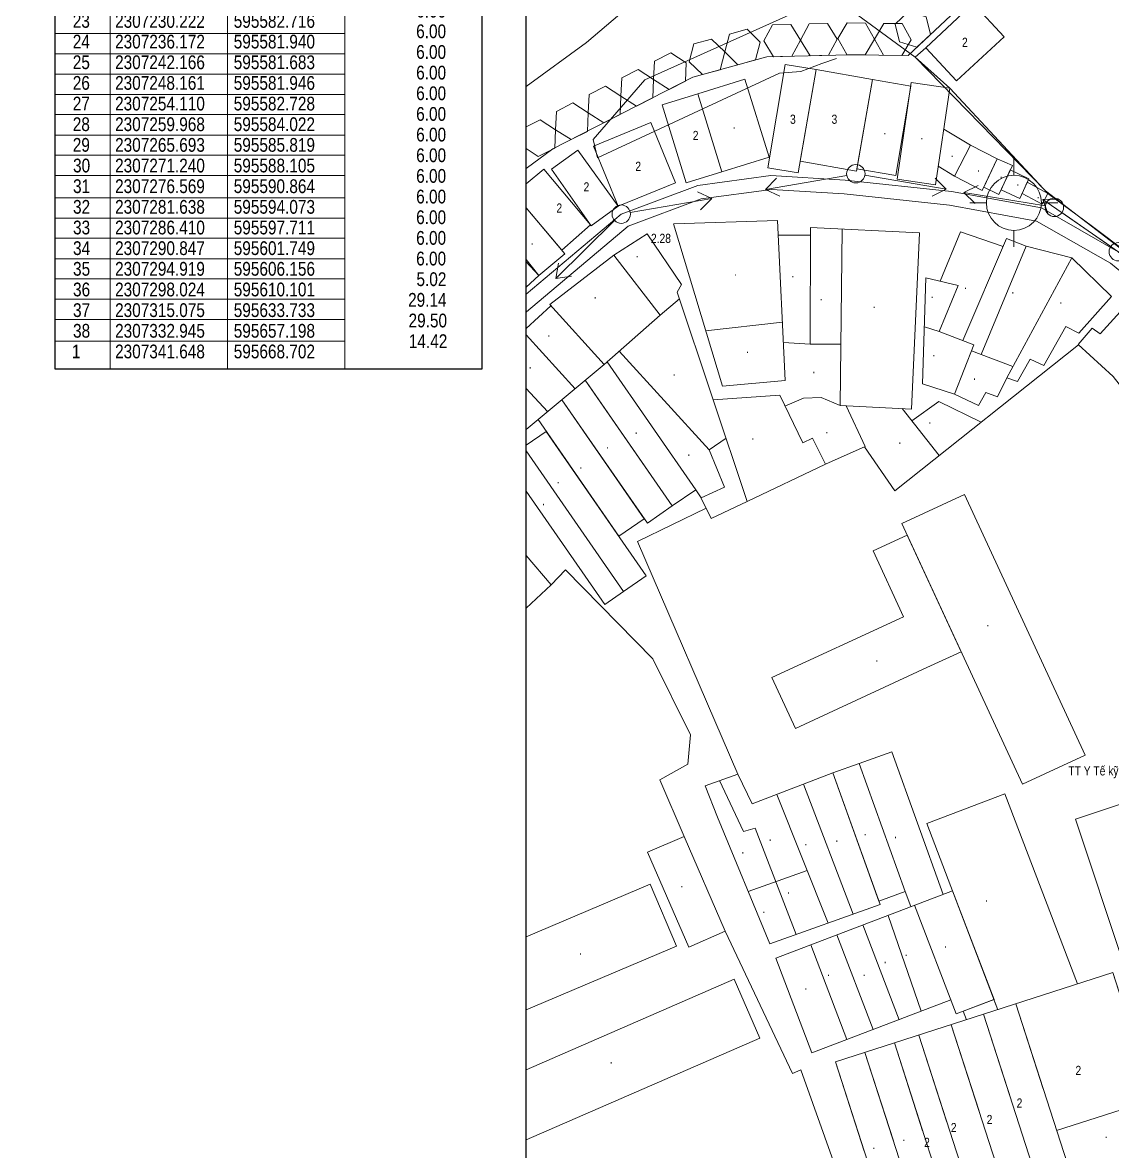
# Model space of a CAD drawing. Header units: millimetres. Extents: x 583747 to 595948, y 2304962 to 2309584.
# Drawn here: x 595391.1 to 595509.8, y 2307050.1 to 2307173.1 of the extents above; entities that cross this region are included whole.
import ezdxf
from ezdxf.enums import TextEntityAlignment as Align
from ezdxf.xclip import XClip

# ---------------------------------------------------------------- set-up
doc = ezdxf.new("R2010")
doc.units = ezdxf.units.MM
doc.set_wipeout_variables(frame=1)
for name, color, linetype, lineweight in [('00_nen', 8, 'Continuous', 5), ('Level 2', 7, 'Continuous', 0), ('Level 26', 7, 'Continuous', 0), ('Nen dc cb Hong bang', 253, 'Continuous', 60)]:
    doc.layers.add(name, color=color, linetype=linetype, lineweight=lineweight)
doc.layers.add('KT-Kich thuoc', color=159, linetype='Continuous')
doc.styles.add('ghicu', font='Vnarial.ttf', dxfattribs={"width": 0.8, "height": 1})
doc.styles.add('Style-.VnArialH', font='Vharial.ttf')

# ---------------------------------------------------------------- blocks, each defined once
blk = doc.blocks.new('nen dc cb Hong bang')
at = {"layer": '00_nen', "color": 0, "linetype": 'ByBlock', "lineweight": -2}
for p, q in [((-202.54, -80.78, -62.12), (-203.15, -79.09, -62.12)), ((-198.69, -82.58, -62.12), (-197, -81.96, -62.12)), ((-189.96, -84.46, -62.12), (-198.67, -82.16, -62.12)), ((-198.18, -82.74, -62.12), (-207.02, -84.41, -62.12)), ((-196.23, -82.81, -62.12), (-187.53, -85.1, -62.12)), ((-217.79, -86.35, -62.12), (-208.94, -84.74, -62.12)), ((-206.02, -85.24, -62.12), (-204.33, -84.63, -62.12)), ((-219.64, -87.03, -62.12), (-227.45, -91.5, -62.12)), ((-199.87, -88.11, -62.12), (-200.48, -86.42, -62.12)), ((-240.42, -98.93, -62.12), (-232.61, -94.46, -62.12)), ((-241.72, -100.34, -62.12), (-245.57, -108.47, -62.12))]:
    blk.add_line(p, q, dxfattribs=at)
at = {"layer": '00_nen', "color": 0, "linetype": 'ByBlock', "lineweight": -2, "flags": 128}
for points, elevation in [([(-266.02, -79.92), (-272.46, -89.48), (-276.53, -103.39), (-280.08, -113.86), (-284.83, -123.23), (-293.83, -137.06), (-295.66, -140.34)], -65.12), ([(-178.3, 99.25), (-185.98, 85.94), (-188.16, 69.92), (-194.49, 44.4), (-197.37, 28.81), (-192.99, 11.13), (-197.01, -2.09), (-200.52, -10.27), (-207.7, -24.3), (-215.51, -37.07), (-215.65, -38.79), (-228, -54.68), (-238.22, -64.86), (-244.19, -70.68), (-251.26, -83.18), (-266.52, -105.83), (-267.86, -110.41), (-269.02, -113.85), (-279.5, -134.52), (-282.42, -139.01), (-290.67, -153.81)], -63.12), ([(-258.64, -81.55), (-269.49, -97.66), (-272.19, -106.9), (-274.55, -113.85), (-282.16, -128.88), (-288.12, -138.03), (-293.16, -147.08)], -64.12), ([(-303.56, -119), (-291.68, -100.59), (-271.86, -56.45), (-217.07, -72.37), (-198.74, -81.18), (-153.34, -95.47), (-153.8, -98.11), (-123.78, -115.59), (67.9, -11), (285.69, 123.97), (298.27, 131.73), (412.37, 202.69), (600.48, 318.14), (602.65, 319.44), (616.22, 297.59), (632.72, 304.81), (632.72, 304.81), (683.84, 336.31)], -62.12), ([(-305.29, -114.32), (-302.57, -106.78), (-298.32, -98.85), (-293.98, -87.7)], -66.12), ([(-275.43, -81.3), (-280.86, -99.88), (-285.6, -113.86), (-287.49, -117.59), (-298.07, -133.83)], -66.12), ([(-180.75, 9.28), (-182.76, 8.19), (-178.8, -5.45), (-183.53, -7.5), (-189.29, -19.09), (-196.34, -28.2), (-214.62, -66.09), (-217.85, -72.48), (-223.87, -74.58), (-232.26, -77.89), (-239.07, -82.75), (-250.71, -95.3), (-257.04, -104.85), (-272.07, -134.53), (-287.41, -162.6)], -62.12), ([(-207.55, -45.45), (-208.98, -46.42), (-209.85, -48.22), (-210.72, -50.02), (-230.42, -71.71), (-243.88, -84.81), (-246.94, -92.85), (-245.83, -94.55), (-230.33, -79.1), (-228.22, -78.12), (-226.37, -76.52), (-225.07, -75.45)], -62.12), ([(-198.38, -81.36), (-212.37, -74.27), (-217.07, -72.37), (-216.33, -71.03)], -62.12), ([(-208.11, -79.31), (-211.45, -78.69)], -62.12), ([(-198.38, -81.36), (-192.59, -83.07), (-169.08, -90.22)], -62.12), ([(-133.6, -107.8), (-156.27, -98.08), (-174.48, -89.84), (-189, -84.71), (-198.51, -83.09), (-208.34, -84.76), (-219.63, -87.58), (-227.4, -89.88), (-234.52, -93.63), (-241.29, -99.43), (-248.63, -112.22), (-252.36, -118.86), (-260.61, -134.05), (-267.95, -146.29), (-272.83, -153.3), (-280.09, -166.8), (-283.46, -173.26)], -62.12), ([(-208.58, -83.1), (-210.62, -82.68)], -62.12), ([(-131.4, -111.74), (-156.88, -99.45), (-175.04, -91.23), (-189.38, -86.17), (-198.51, -84.61), (-208.03, -86.23), (-219.24, -89.03), (-226.83, -91.28), (-233.67, -94.88), (-240.12, -100.4), (-247.33, -112.96), (-251.05, -119.58), (-259.3, -134.8), (-266.69, -147.11), (-271.55, -154.09), (-278.77, -167.51), (-282.76, -175.16)], -62.12), ([(-199.2, -100.33), (-198.65, -87.58), (-193.55, -87.06)], -62.12), ([(-199.2, -100.33), (-198.65, -87.58), (-193.55, -87.06)], -62.12), ([(-193.55, -87.06), (-188.02, -89.53), (-190, -94.5), (-191.6, -94.31), (-192.38, -99.11), (-194, -98.98), (-194.48, -101.75), (-195.7, -101.78), (-193.55, -87.06)], -62.12), ([(-193.55, -87.06), (-188.02, -89.53), (-190, -94.5), (-191.6, -94.31), (-192.38, -99.11), (-194, -98.98), (-194.48, -101.75), (-195.7, -101.78), (-193.55, -87.06)], -62.12), ([(-206.14, -94.38), (-205.88, -88.56), (-200.99, -88.48)], -62.12), ([(-206.14, -94.38), (-205.88, -88.56), (-200.99, -88.48)], -62.12), ([(-198.65, -87.58), (-200.93, -87.53), (-201.61, -99.61)], -62.12), ([(-198.65, -87.58), (-200.93, -87.53), (-201.61, -99.61)], -62.12), ([(-221.43, -93.73), (-210.06, -90.21), (-204.29, -108.52), (-211.73, -110.81), (-218.1, -92.7)], -62.12), ([(-221.43, -93.73), (-210.06, -90.21), (-204.29, -108.52), (-211.73, -110.81), (-218.1, -92.7)], -62.12), ([(-161.61, -107.6), (-168.55, -104.35), (-177.84, -101.43), (-180.85, -100.15), (-184.85, -97.66), (-189.64, -95.69), (-188.82, -93.48), (-187.78, -93.77), (-186.58, -90.78), (-178.55, -94.21), (-178.06, -92.81), (-166.4, -97.15), (-168.55, -104.35)], -62.12), ([(-161.61, -107.6), (-168.55, -104.35), (-177.84, -101.43), (-180.85, -100.15), (-184.85, -97.66), (-189.64, -95.69), (-188.82, -93.48), (-187.78, -93.77), (-186.58, -90.78), (-178.55, -94.21), (-178.06, -92.81), (-166.4, -97.15), (-168.55, -104.35)], -62.12), ([(-235.58, -98.48), (-224.51, -113.26), (-218.3, -110.31), (-225.05, -94.22), (-235.55, -98.46)], -62.12), ([(-235.58, -98.48), (-224.51, -113.26), (-218.3, -110.31), (-225.05, -94.22), (-235.55, -98.46)], -62.12), ([(-224.42, -95.71), (-221.14, -94.52)], -62.12), ([(-224.42, -95.71), (-221.14, -94.52)], -62.12), ([(-213.94, -104.54), (-217.08, -105.68), (-221.43, -93.73)], -62.12), ([(-213.94, -104.54), (-217.08, -105.68), (-221.43, -93.73)], -62.12), ([(-195.7, -101.78), (-195.95, -104.05), (-197.29, -104.05), (-197.59, -105.65), (-200.44, -105.38), (-204.1, -105.53), (-207.72, -94.55), (-204.11, -94.15), (-204.36, -99.57), (-206.04, -99.64)], -62.12), ([(-195.7, -101.78), (-195.95, -104.05), (-197.29, -104.05), (-197.59, -105.65), (-200.44, -105.38), (-204.1, -105.53), (-207.72, -94.55), (-204.11, -94.15), (-204.36, -99.57), (-206.04, -99.64)], -62.12), ([(-207.7, -114.13), (-202.95, -117.52), (-189.61, -95.71)], -62.12), ([(-207.7, -114.13), (-202.95, -117.52), (-189.61, -95.71)], -62.12), ([(-204.36, -99.57), (-200.32, -99.63), (-200.44, -105.38)], -62.12), ([(-204.36, -99.57), (-200.32, -99.63), (-200.44, -105.38)], -62.12), ([(-211.05, -117.38), (-217.68, -124.12), (-232.64, -105.31), (-232.5, -104.36), (-237.9, -100.49), (-240.51, -103.91), (-233.54, -108.32), (-232.16, -105.92)], -62.12), ([(-211.05, -117.38), (-217.68, -124.12), (-232.64, -105.31), (-232.5, -104.36), (-237.9, -100.49), (-240.51, -103.91), (-233.54, -108.32), (-232.16, -105.92)], -62.12), ([(-200.33, -100.32), (-195.5, -100.39)], -62.12), ([(-200.33, -100.32), (-195.5, -100.39)], -62.12), ([(-240.51, -103.91), (-245.22, -111.35), (-237.41, -115.43), (-233.54, -108.32)], -62.12), ([(-240.51, -103.91), (-245.22, -111.35), (-237.41, -115.43), (-233.54, -108.32)], -62.12), ([(-220.75, -104.47), (-228.29, -108.22)], -62.12), ([(-220.75, -104.47), (-228.29, -108.22)], -62.12), ([(-219.9, -106.49), (-217.08, -105.68)], -62.12), ([(-219.9, -106.49), (-217.08, -105.68)], -62.12), ([(-203.84, -109.71), (-201.79, -106.72), (-196.68, -107.26)], -62.12), ([(-203.84, -109.71), (-201.79, -106.72), (-196.68, -107.26)], -62.12), ([(-199.73, -112.26), (-205.27, -108.82)], -62.12), ([(-199.73, -112.26), (-205.27, -108.82)], -62.12), ([(-224.95, -114.98), (-218.29, -112.04), (-214.15, -116.03), (-213.36, -115.19), (-211.05, -117.38), (-207.64, -114.08), (-211.1, -110.62)], -62.12), ([(-224.95, -114.98), (-218.29, -112.04), (-214.15, -116.03), (-213.36, -115.19), (-211.05, -117.38), (-207.64, -114.08), (-211.1, -110.62)], -62.12), ([(-257.27, -135), (-251.19, -122.8), (-251.57, -122.59), (-249.5, -118.44), (-248.83, -118.64), (-245.06, -111.43)], -62.12), ([(-257.27, -135), (-251.19, -122.8), (-251.57, -122.59), (-249.5, -118.44), (-248.83, -118.64), (-245.06, -111.43)], -62.12), ([(-217.36, -112.94), (-215.75, -111.46), (-213.96, -110.73), (-211.73, -110.81)], -62.12), ([(-217.36, -112.94), (-215.75, -111.46), (-213.96, -110.73), (-211.73, -110.81)], -62.12), ([(-236.38, -113.54), (-223.48, -120.25), (-222.19, -118.45)], -62.12), ([(-236.38, -113.54), (-223.48, -120.25), (-222.19, -118.45)], -62.12), ([(-246.97, -115.09), (-239.49, -119.01)], -62.12), ([(-246.97, -115.09), (-239.49, -119.01)], -62.12), ([(-237.41, -115.43), (-243.85, -126.51), (-246.63, -133.17)], -62.12), ([(-237.41, -115.43), (-243.85, -126.51), (-246.63, -133.17)], -62.12), ([(-237.21, -115.06), (-223.37, -124.85), (-225.16, -127.38), (-238.77, -117.76)], -62.12), ([(-237.21, -115.06), (-223.37, -124.85), (-225.16, -127.38), (-238.77, -117.76)], -62.12), ([(-240.44, -120.63), (-227.07, -130.08), (-225.16, -127.38), (-238.53, -117.93)], -62.12), ([(-240.44, -120.63), (-227.07, -130.08), (-225.16, -127.38), (-238.53, -117.93)], -62.12), ([(-248.83, -118.64), (-241.45, -122.37)], -62.12), ([(-248.83, -118.64), (-241.45, -122.37)], -62.12), ([(-223.48, -120.25), (-220.52, -123.51), (-222.52, -125.46), (-223.37, -124.85)], -62.12), ([(-223.48, -120.25), (-220.52, -123.51), (-222.52, -125.46), (-223.37, -124.85)], -62.12), ([(-240.44, -120.63), (-227.56, -129.74), (-229.5, -132.48), (-242.13, -123.55)], -62.12), ([(-240.44, -120.63), (-227.56, -129.74), (-229.5, -132.48), (-242.13, -123.55)], -62.12), ([(-193.07, -134.4), (-190.16, -131.5), (-200.02, -121.59), (-202.93, -124.48), (-197.37, -130.08)], -62.12), ([(-193.07, -134.4), (-190.16, -131.5), (-200.02, -121.59), (-202.93, -124.48), (-197.37, -130.08)], -62.12), ([(-222.49, -125.48), (-220.72, -127.21), (-217.68, -124.12)], -62.12), ([(-222.49, -125.48), (-220.72, -127.21), (-217.68, -124.12)], -62.12), ([(-208.46, -152.36), (-227.41, -132.3), (-221.6, -126.35)], -62.12), ([(-208.46, -152.36), (-227.41, -132.3), (-221.6, -126.35)], -62.12), ([(-197.37, -130.08), (-208.55, -141.21), (-204.25, -145.53), (-193.07, -134.4)], -62.12), ([(-197.37, -130.08), (-208.55, -141.21), (-204.25, -145.53), (-193.07, -134.4)], -62.12), ([(-246.63, -133.17), (-246.63, -133.17), (-234.6, -139.98), (-248.96, -167.69), (-235.16, -175.92), (-233.66, -174.28), (-220.25, -187.89), (-230.93, -198.81), (-230.93, -198.81)], -62.12), ([(-246.63, -133.17), (-246.63, -133.17), (-234.6, -139.98), (-248.96, -167.69), (-235.16, -175.92), (-233.66, -174.28), (-220.25, -187.89), (-230.93, -198.81), (-230.93, -198.81)], -62.12), ([(-211.62, -160.74), (-216.23, -155.87), (-213.92, -153.23), (-214.76, -150.11), (-221.44, -143.73), (-233.72, -137.91), (-234.6, -139.98)], -62.12), ([(-182.94, -157), (-193.5, -144.32), (-196.41, -146.74)], -62.12), ([(-182.94, -157), (-193.5, -144.32), (-196.41, -146.74)], -62.12), ([(-173.02, -166.75), (-187.26, -150.37), (-180.38, -144.4), (-165.83, -161.14)], -62.12), ([(-173.02, -166.75), (-187.26, -150.37), (-180.38, -144.4), (-165.83, -161.14)], -62.12), ([(-208.91, -157.52), (-198.81, -168.54), (-189.02, -160.38), (-198.75, -148.69), (-205.85, -154.86)], -62.12), ([(-208.91, -157.52), (-198.81, -168.54), (-189.02, -160.38), (-198.75, -148.69), (-205.85, -154.86)], -62.12), ([(-191.41, -162.37), (-201.34, -150.94)], -62.12), ([(-191.41, -162.37), (-201.34, -150.94)], -62.12), ([(-208.91, -157.52), (-211.36, -154.78), (-208.46, -152.36), (-205.85, -154.86)], -62.12), ([(-208.91, -157.52), (-211.36, -154.78), (-208.46, -152.36), (-205.85, -154.86)], -62.12), ([(-203.69, -152.98), (-193.64, -164.23)], -62.12), ([(-203.69, -152.98), (-193.64, -164.23)], -62.12), ([(-210.07, -153.7), (-205.72, -158.01), (-204.64, -157.24), (-196.48, -166.6)], -62.12), ([(-210.07, -153.7), (-205.72, -158.01), (-204.64, -157.24), (-196.48, -166.6)], -62.12), ([(-190.45, -178.13), (-197.68, -169.79), (-182.12, -156.28), (-173.8, -165.85), (-177.15, -168.75)], -62.12), ([(-190.45, -178.13), (-197.68, -169.79), (-182.12, -156.28), (-173.8, -165.85), (-177.15, -168.75)], -62.12), ([(-186.92, -158.14), (-185.78, -159.46)], -62.12), ([(-186.92, -158.14), (-185.78, -159.46)], -62.12), ([(-202.98, -164), (-197.74, -159.64)], -62.12), ([(-202.98, -164), (-197.74, -159.64)], -62.12), ([(-185.46, -159.18), (-177.15, -168.75)], -62.12), ([(-185.46, -159.18), (-177.15, -168.75)], -62.12), ([(-176.21, -181.95), (-182.38, -174.03), (-162.65, -158.67), (-156.84, -166.12)], -62.12), ([(-187.78, -161.2), (-180.83, -169.78)], -62.12), ([(-187.78, -161.2), (-180.83, -169.78)], -62.12), ([(-190.01, -163.13), (-182.77, -171.47)], -62.12), ([(-190.01, -163.13), (-182.77, -171.47)], -62.12), ([(-192.29, -165.11), (-185.06, -173.45)], -62.12), ([(-192.29, -165.11), (-185.06, -173.45)], -62.12), ([(-175.87, -168.96), (-176.53, -168.2), (-173.81, -165.84), (-173.02, -166.75)], -62.12), ([(-175.87, -168.96), (-176.53, -168.2), (-173.81, -165.84), (-173.02, -166.75)], -62.12), ([(-171.4, -165.49), (-165.44, -173.15)], -62.12), ([(-171.4, -165.49), (-159.42, -180.87)], -62.12), ([(-194.59, -167.11), (-187.36, -175.44)], -62.12), ([(-194.59, -167.11), (-187.36, -175.44)], -62.12), ([(-190.45, -178.13), (-178.22, -167.52)], -62.12), ([(-190.45, -178.13), (-178.22, -167.52)], -62.12), ([(-174.32, -167.76), (-168.31, -175.49)], -62.12), ([(-174.32, -167.76), (-162.34, -183.15)], -62.12), ([(-180.99, -192.26), (-190.95, -180.26), (-191.66, -180.95), (-203.86, -168.91)], -62.12), ([(-177.24, -170.03), (-171.17, -177.83)], -62.12), ([(-177.24, -170.03), (-165.26, -185.42)], -62.12), ([(-153.74, -170.11), (-162.5, -176.93)], -62.12), ([(-180.16, -172.31), (-174.04, -180.17)], -62.12), ([(-180.16, -172.31), (-168.18, -187.69)], -62.12), ([(-181.43, -186.21), (-187.69, -178.17), (-182.38, -174.03), (-182.38, -174.03)], -62.12), ([(-170.4, -189.42), (-170.4, -189.42), (-175.71, -193.56), (-187.69, -178.17), (-182.38, -174.03), (-182.38, -174.03)], -62.12), ([(-185.03, -176.1), (-178.82, -184.08)], -62.12), ([(-185.03, -176.1), (-173.05, -191.49)], -62.12)]:
    blk.add_lwpolyline(points, dxfattribs=dict(at, elevation=elevation))
at = {"layer": '00_nen', "color": 0, "linetype": 'ByBlock', "lineweight": -2, "elevation": -62.12, "flags": 128}
for points in [[(-213.14, -64.74), (-216.33, -71.03), (-211.93, -73.26), (-208.73, -66.97)], [(-210.2, -84.67), (-214.34, -85.53), (-216.51, -75.13), (-212.37, -74.27)], [(-220.6, -76.25), (-218.87, -85.99), (-214.6, -85.22), (-216.42, -75.52)], [(-224.73, -88.58), (-228.02, -89.2), (-230.11, -77.98), (-226.73, -77.34)], [(-226.73, -77.34), (-224.96, -87.34), (-218.82, -86.25), (-220.6, -76.25)], [(-205.23, -83.52), (-208.58, -83.1), (-208.11, -79.31), (-204.87, -79.72)], [(-203.07, -79.83), (-203.38, -83.3), (-205.19, -83.13), (-204.87, -79.72)], [(-237.95, -84.25), (-232.57, -91.33), (-228.27, -88.07), (-233.67, -80.99)], [(-201.07, -82.93), (-203.29, -82.75), (-203.11, -80.37), (-200.89, -80.59)], [(-198.38, -81.36), (-198.57, -82.68), (-201.03, -82.33), (-200.92, -81)], [(-232.57, -91.33), (-235.8, -93.79), (-241.19, -86.71), (-237.95, -84.25)], [(-236.91, -94.21), (-241.9, -98.74), (-246.66, -93.5), (-241.68, -88.96)], [(-241.9, -98.74), (-243.93, -101.73), (-250.12, -97.44), (-248.12, -94.5)], [(-252.98, -101.33), (-246.01, -105.34), (-244.02, -101.68), (-250.9, -97.73)], [(-245.59, -105.59), (-247.43, -108.78), (-254.7, -104.32), (-252.98, -101.33)], [(-247.43, -108.78), (-250.83, -115.49), (-259.4, -111.15), (-255.99, -104.43)], [(-201.01, -120.59), (-178.94, -142.77), (-173.6, -137.45), (-195.67, -115.28)], [(-201.01, -120.59), (-178.94, -142.77), (-173.6, -137.45), (-195.67, -115.28)], [(-161.82, -157.41), (-127.13, -129.79), (-137.5, -116.76), (-172.2, -144.38)], [(-161.82, -157.41), (-127.13, -129.79), (-137.5, -116.76), (-172.2, -144.38)], [(-226.96, -137.95), (-242.59, -126.91), (-240.85, -124.46), (-225.23, -135.5)], [(-226.96, -137.95), (-242.59, -126.91), (-240.85, -124.46), (-225.23, -135.5)], [(-242.59, -126.91), (-226.96, -137.95), (-228.4, -139.99), (-244.02, -128.94)], [(-242.59, -126.91), (-226.96, -137.95), (-228.4, -139.99), (-244.02, -128.94)], [(-198.75, -148.69), (-189.26, -160.09), (-186.92, -158.14), (-196.41, -146.74)], [(-198.75, -148.69), (-189.26, -160.09), (-186.92, -158.14), (-196.41, -146.74)], [(-150.67, -174.05), (-170.4, -189.42), (-182.38, -174.03), (-162.65, -158.67)], [(-211.62, -160.74), (-203.86, -168.91), (-207, -171.89), (-214.76, -163.72)], [(-211.62, -160.74), (-203.86, -168.91), (-207, -171.89), (-214.76, -163.72)], [(-221.95, -184.99), (-208.31, -172.27), (-213.31, -166.91), (-226.95, -179.63)], [(-221.95, -184.99), (-208.31, -172.27), (-213.31, -166.91), (-226.95, -179.63)], [(-220.1, -201.17), (-196.32, -178.56), (-201.14, -173.49), (-224.92, -196.1)]]:
    blk.add_lwpolyline(points, close=True, dxfattribs=at)
at = {"layer": '00_nen', "color": 0, "linetype": 'ByBlock', "lineweight": -2, "elevation": -62.12}
for points in [[(-216.35, -69.51), (-217.44, -67.84), (-219.44, -67.95), (-220.34, -69.74), (-219.25, -71.41), (-217.25, -71.3)], [(-218.49, -72.7), (-218.11, -70.74), (-219.63, -69.43), (-221.52, -70.09), (-221.89, -72.06), (-220.37, -73.36)], [(-222.26, -74.02), (-221.89, -72.06), (-223.4, -70.75), (-225.29, -71.41), (-225.67, -73.38), (-224.15, -74.68)], [(-226.01, -75.43), (-225.71, -73.45), (-227.28, -72.2), (-229.14, -72.94), (-229.43, -74.92), (-227.87, -76.16)], [(-229.73, -76.89), (-229.43, -74.92), (-231, -73.67), (-232.86, -74.41), (-233.15, -76.38), (-231.59, -77.63)], [(-233.3, -78.63), (-233.49, -76.64), (-235.31, -75.81), (-236.94, -76.97), (-236.75, -78.97), (-234.93, -79.8)], [(-236.56, -80.96), (-236.75, -78.97), (-238.57, -78.14), (-240.2, -79.3), (-240.01, -81.29), (-238.19, -82.12)], [(-239.69, -83.42), (-240.28, -81.51), (-242.23, -81.06), (-243.59, -82.53), (-243, -84.44), (-241.05, -84.88)], [(-242.41, -86.35), (-243, -84.44), (-244.95, -83.99), (-246.31, -85.46), (-245.72, -87.37), (-243.77, -87.82)], [(-245.13, -89.28), (-245.72, -87.37), (-247.67, -86.93), (-249.03, -88.39), (-248.44, -90.3), (-246.49, -90.75)], [(-247.85, -92.22), (-248.44, -90.3), (-250.39, -89.86), (-251.75, -91.33), (-251.16, -93.24), (-249.21, -93.68)], [(-250.57, -95.15), (-251.16, -93.24), (-253.11, -92.79), (-254.47, -94.26), (-253.88, -96.17), (-251.93, -96.62)]]:
    blk.add_lwpolyline(points, close=True, dxfattribs=at)
for points in [[(-197.57, -83.49), (-198.67, -82.16), (-197.06, -81.55)], [(-205.46, -85.13), (-207.02, -84.41), (-205.83, -83.17)], [(-210.49, -84.01), (-208.94, -84.74), (-210.14, -85.98)], [(-225.74, -91.67), (-227.45, -91.5), (-226.73, -89.94)], [(-234.32, -94.29), (-232.61, -94.46), (-233.33, -96.02)], [(-244.06, -107.63), (-245.57, -108.47), (-245.87, -106.78)]]:
    blk.add_lwpolyline(points, dxfattribs=at)
at = {"layer": '00_nen', "color": 0, "linetype": 'ByBlock', "lineweight": -2}
for centre, radius in [((-201.51, -83.6, -62.12), 3), ((-197.2, -82.55, -62.12), 1), ((-197.2, -82.55, -62.12), 1), ((-189, -84.71, -62.12), 1), ((-218.78, -86.53, -62.12), 1), ((-218.78, -86.53, -62.12), 1), ((-241.29, -99.43, -62.12), 1), ((-241.29, -99.43, -62.12), 1)]:
    blk.add_circle(centre, radius, dxfattribs=at)
at = {"layer": '00_nen', "color": 0, "linetype": 'ByBlock', "lineweight": -2, "style": 'ghicu', "width": 0.8}
for s, p in [('2', (-212.53, -69, -62.12)), ('.', (-213.47, -80.07, -62.12)), ('.', (-209.71, -80.76, -62.12)), ('3', (-223.01, -81.75, -62.12)), ('.', (-217.47, -80.94, -62.12)), ('.', (-206.47, -81.26, -62.12)), ('.', (-203.92, -81.09, -62.12)), ('.', (-201.92, -81.23, -62.12)), ('.', (-199.38, -81.76, -62.12)), ('3', (-227.26, -83.3, -62.12)), ('.', (-233.09, -86, -62.12)), ('2', (-236.61, -88.59, -62.12)), ('2', (-241.34, -93.89, -62.12)), ('2', (-245.87, -97.93, -62.12)), ('2', (-247.86, -101.11, -62.12)), ('.', (-249.44, -105.42, -62.12))]:
    blk.add_text(s, height=1, rotation=20, dxfattribs=at).set_placement(p, align=Align.MIDDLE)
for s, p in [('.', (-193.08, -92.22, -62.12)), ('.', (-198.39, -92.98, -62.12)), ('.', (-203.38, -94.28, -62.12)), ('.', (-206.48, -96.46, -62.12)), ('.', (-221.5, -99.55, -62.12)), ('.', (-212.04, -99.63, -62.12)), (' 2.28', (-237.46, -101.37, -62.12)), (' 2.28', (-237.46, -101.37, -62.12)), ('.', (-217.74, -100.82, -62.12)), ('.', (-227.42, -101.51, -62.12)), ('.', (-238.19, -103.32, -62.12)), ('.', (-204.12, -102.35, -62.12)), ('.', (-199.09, -103.24, -62.12)), ('.', (-240.94, -109.09, -62.12)), ('.', (-223.34, -108.97, -62.12)), ('.', (-215.78, -108.56, -62.12)), ('.', (-202.02, -109.38, -62.12)), ('.', (-204.34, -112.58, -62.12)), ('.', (-229.98, -114.02, -62.12)), ('.', (-212.21, -114.22, -62.12)), ('.', (-244.26, -114.73, -62.12)), ('.', (-219.53, -117.63, -62.12)), ('.', (-245, -118.68, -62.12)), ('.', (-231.71, -121.41, -62.12)), ('.', (-225.49, -121.69, -62.12)), ('.', (-234.07, -123.97, -62.12)), ('.', (-236.06, -127.04, -62.12)), ('.', (-188.5, -127.95, -62.12)), ('.', (-237.84, -129.38, -62.12)), ('.', (-238.52, -132.17, -62.12)), ('.', (-198.54, -135.73, -62.12)), ('TT Y TÕ kü thuËt cao ', (-174.56, -140.15, -62.12)), ('.', (-190.07, -153.09, -62.12)), ('.', (-193.26, -153.94, -62.12)), ('.', (-195.92, -155.65, -62.12)), ('.', (-178.36, -156.19, -62.12)), ('.', (-198.96, -157.18, -62.12)), ('.', (-202.77, -158.04, -62.12)), ('.', (-205.1, -160.36, -62.12)), ('.', (-180.85, -162.43, -62.12)), ('.', (-198.93, -162.77, -62.12)), ('.', (-184.57, -164.74, -62.12)), ('.', (-210.1, -166.1, -62.12)), ('.', (-200.74, -165.65, -62.12)), ('.', (-186.44, -166.26, -62.12)), ('.', (-188.11, -168.35, -62.12)), ('.', (-191.76, -169.68, -62.12)), ('2', (-162.64, -170.54, -62.12)), ('.', (-193.59, -171.93, -62.12)), ('2', (-167.45, -176.07, -62.12)), ('.', (-157.29, -175.9, -62.12)), ('.', (-217.96, -176.78, -62.12)), ('.', (-217.96, -176.78, -62.12)), ('2', (-169.9, -178.88, -62.12)), ('2', (-173.27, -181.04, -62.12)), ('2', (-175.45, -183.56, -62.12)), ('.', (-177.9, -183.77, -62.12)), ('.', (-180.66, -185.7, -62.12)), ('.', (-210.74, -186.76, -62.12))]:
    blk.add_text(s, height=1, rotation=20, dxfattribs=at).set_placement(p)
blk = doc.blocks.new('ssss')
blk.add_wipeout([(595394.6, 2307235.01), (595441.17, 2307235.01), (595441.17, 2307135.38), (595394.6, 2307135.38)])
blk.add_wipeout([(595394.6, 2307235.01), (595441.17, 2307235.01), (595441.17, 2307135.38), (595394.6, 2307135.38)])
blk.add_lwpolyline([(595441.17, 2307235.01), (595394.6, 2307235.01), (595394.6, 2307135.38), (595441.17, 2307135.38)], close=True)
at = {"layer": 'Level 2', "color": 7, "linetype": 'Continuous', "lineweight": 0}
for p, q in [((595394.6, 2307230.51), (595394.6, 2307135.38)), ((595394.6, 2307230.51), (595441.17, 2307230.51)), ((595400.61, 2307230.51), (595400.61, 2307135.38)), ((595426.17, 2307230.51), (595426.17, 2307135.38)), ((595441.17, 2307230.51), (595441.17, 2307135.38)), ((595400.61, 2307227.5), (595426.17, 2307227.5)), ((595413.39, 2307227.5), (595413.39, 2307135.38)), ((595394.6, 2307224.29), (595441.17, 2307224.29)), ((595394.6, 2307221.6), (595426.17, 2307221.6)), ((595394.6, 2307219.31), (595426.17, 2307219.31)), ((595394.6, 2307217.12), (595426.17, 2307217.12)), ((595394.6, 2307214.91), (595426.17, 2307214.91)), ((595394.6, 2307212.7), (595426.17, 2307212.7)), ((595394.6, 2307210.26), (595426.17, 2307210.26)), ((595394.6, 2307208.05), (595426.17, 2307208.05)), ((595394.6, 2307205.84), (595426.17, 2307205.84)), ((595394.6, 2307203.63), (595426.17, 2307203.63)), ((595394.6, 2307201.41), (595426.17, 2307201.41)), ((595394.6, 2307199.05), (595426.17, 2307199.05)), ((595394.6, 2307196.84), (595426.17, 2307196.84)), ((595394.6, 2307194.63), (595426.17, 2307194.63)), ((595394.6, 2307192.41), (595426.17, 2307192.41)), ((595394.6, 2307190.2), (595426.17, 2307190.2)), ((595394.6, 2307187.99), (595426.17, 2307187.99)), ((595394.6, 2307185.46), (595426.17, 2307185.46)), ((595394.6, 2307183.25), (595426.17, 2307183.25)), ((595394.6, 2307181.04), (595426.17, 2307181.04)), ((595394.6, 2307178.82), (595426.17, 2307178.82)), ((595394.6, 2307176.61), (595426.17, 2307176.61)), ((595394.6, 2307174.4), (595426.17, 2307174.4)), ((595394.6, 2307171.9), (595426.17, 2307171.9)), ((595394.6, 2307169.69), (595426.17, 2307169.69)), ((595394.6, 2307167.47), (595426.17, 2307167.47)), ((595394.6, 2307165.26), (595426.17, 2307165.26)), ((595394.6, 2307163.05), (595426.17, 2307163.05)), ((595394.6, 2307160.83), (595426.17, 2307160.83)), ((595394.6, 2307158.62), (595426.17, 2307158.62)), ((595394.6, 2307156.41), (595426.17, 2307156.41)), ((595394.6, 2307154), (595426.17, 2307154)), ((595394.6, 2307151.79), (595426.17, 2307151.79)), ((595394.6, 2307149.58), (595426.17, 2307149.58)), ((595394.6, 2307147.36), (595426.17, 2307147.36)), ((595394.6, 2307145.15), (595426.17, 2307145.15)), ((595394.6, 2307142.94), (595426.17, 2307142.94)), ((595394.6, 2307140.73), (595426.17, 2307140.73)), ((595394.6, 2307138.39), (595426.17, 2307138.39)), ((595394.6, 2307135.38), (595441.17, 2307135.38))]:
    blk.add_line(p, q, dxfattribs=at)
at = {"layer": 'Level 26', "color": 7, "style": 'Style-.VnArialH', "width": 0.8}
for s, p in [('B', (595399.8, 2307231.9)), ('¶', (595400.8, 2307231.9)), ('ng thèng k£', (595401.97, 2307231.9)), ('täa ®é mèc giíi khu ®Êt', (595414.3, 2307231.9)), ('T', (595396.04, 2307227.95)), ('ª', (595396.96, 2307227.95)), ('n', (595398.12, 2307227.95)), ('Täa ®é', (595409.74, 2307228.3)), ('Kho¶NG C¸CH', (595427.46, 2307227.95)), ('Mèc', (595395.97, 2307225.14)), ('X (m)', (595404.44, 2307225.29)), ('Y (m)', (595417.29, 2307225.29)), ('(m)', (595432.62, 2307225.14)), ('1', (595396.45, 2307222.01)), ('2307341.648', (595401.15, 2307222.01)), ('595668.702', (595414.08, 2307222.01)), ('  8.90', (595433.03, 2307220.88)), ('2', (595396.54, 2307219.76)), ('2307338.735', (595401.15, 2307219.76)), ('595677.108', (595414.08, 2307219.76)), ('  21.82', (595432.23, 2307218.63)), ('3', (595396.57, 2307217.51)), ('2307317.628', (595401.15, 2307217.51)), ('595682.634', (595414.08, 2307217.51)), ('  70.04', (595432.15, 2307216.38)), ('4', (595396.58, 2307215.26)), ('2307249.147', (595401.15, 2307215.26)), ('595697.333', (595414.08, 2307215.26)), ('5', (595396.53, 2307213.01)), ('2307180.508', (595401.15, 2307213.01)), ('595712.065', (595414.08, 2307213.01)), ('  70.20', (595432.2, 2307214.13)), ('  10.25', (595432.27, 2307211.88)), ('6', (595396.52, 2307210.76)), ('2307172.441', (595401.15, 2307210.76)), ('595705.748', (595414.08, 2307210.76)), ('  41.67', (595432.21, 2307209.63)), ('7', (595396.5, 2307208.51)), ('2307171.161', (595401.15, 2307208.51)), ('595664.098', (595414.08, 2307208.51)), ('  20.00', (595432.2, 2307207.38)), ('8', (595396.58, 2307206.26)), ('2307173.283', (595401.15, 2307206.26)), ('595644.211', (595414.08, 2307206.26)), ('  6.00', (595433.03, 2307205.13)), ('9', (595396.53, 2307204.01)), ('2307174.121', (595401.15, 2307204.01)), ('595638.270', (595414.08, 2307204.01)), ('  6.00', (595433.03, 2307202.88)), ('10', (595396.45, 2307201.76)), ('2307175.467', (595401.15, 2307201.76)), ('595632.423', (595414.08, 2307201.76)), ('  6.00', (595433.03, 2307200.63)), ('11', (595396.45, 2307199.51)), ('2307177.315', (595401.15, 2307199.51)), ('595626.714', (595414.08, 2307199.51)), ('  6.00', (595433.03, 2307198.38)), ('12', (595396.45, 2307197.26)), ('2307179.650', (595401.15, 2307197.26)), ('595621.188', (595414.08, 2307197.26)), ('  6.00', (595433.03, 2307196.13)), ('13', (595396.45, 2307195.01)), ('2307182.456', (595401.15, 2307195.01)), ('595615.884', (595414.08, 2307195.01)), ('  6.00', (595433.03, 2307193.88)), ('14', (595396.45, 2307192.76)), ('2307185.711', (595401.15, 2307192.76)), ('595610.844', (595414.08, 2307192.76)), ('  6.00', (595433.03, 2307191.63)), ('15', (595396.45, 2307190.51)), ('2307189.391', (595401.15, 2307190.51)), ('595606.104', (595414.08, 2307190.51)), ('  6.00', (595433.03, 2307189.38)), ('16', (595396.45, 2307188.26)), ('2307193.457', (595401.15, 2307188.26)), ('595601.693', (595414.08, 2307188.26)), ('  6.00', (595433.03, 2307187.13)), ('17', (595396.45, 2307186.01)), ('2307197.909', (595401.15, 2307186.01)), ('595597.670', (595414.08, 2307186.01)), ('  6.00', (595433.03, 2307184.88)), ('18', (595396.45, 2307183.76)), ('2307202.684', (595401.15, 2307183.76)), ('595594.037', (595414.08, 2307183.76)), ('  6.00', (595433.03, 2307182.63)), ('19', (595396.45, 2307181.51)), ('2307207.756', (595401.15, 2307181.51)), ('595590.832', (595414.08, 2307181.51)), ('  6.00', (595433.03, 2307180.38)), ('20', (595396.54, 2307179.26)), ('2307213.087', (595401.15, 2307179.26)), ('595588.078', (595414.08, 2307179.26)), ('  6.00', (595433.03, 2307178.13)), ('21', (595396.54, 2307177.01)), ('2307218.636', (595401.15, 2307177.01)), ('595585.797', (595414.08, 2307177.01)), ('  6.00', (595433.03, 2307175.88)), ('22', (595396.54, 2307174.76)), ('2307224.362', (595401.15, 2307174.76)), ('595584.005', (595414.08, 2307174.76)), ('  6.00', (595433.03, 2307173.63)), ('23', (595396.54, 2307172.51)), ('2307230.222', (595401.15, 2307172.51)), ('595582.716', (595414.08, 2307172.51)), ('  6.00', (595433.03, 2307171.38)), ('24', (595396.54, 2307170.26)), ('2307236.172', (595401.15, 2307170.26)), ('595581.940', (595414.08, 2307170.26)), ('  6.00', (595433.03, 2307169.13)), ('25', (595396.54, 2307168.01)), ('2307242.166', (595401.15, 2307168.01)), ('595581.683', (595414.08, 2307168.01)), ('  6.00', (595433.03, 2307166.88)), ('26', (595396.54, 2307165.76)), ('2307248.161', (595401.15, 2307165.76)), ('595581.946', (595414.08, 2307165.76)), ('  6.00', (595433.03, 2307164.63)), ('27', (595396.54, 2307163.51)), ('2307254.110', (595401.15, 2307163.51)), ('595582.728', (595414.08, 2307163.51)), ('  6.00', (595433.03, 2307162.38)), ('28', (595396.54, 2307161.26)), ('2307259.968', (595401.15, 2307161.26)), ('595584.022', (595414.08, 2307161.26)), ('  6.00', (595433.03, 2307160.13)), ('29', (595396.54, 2307159.01)), ('2307265.693', (595401.15, 2307159.01)), ('595585.819', (595414.08, 2307159.01)), ('  6.00', (595433.03, 2307157.88)), ('30', (595396.57, 2307156.76)), ('2307271.240', (595401.15, 2307156.76)), ('595588.105', (595414.08, 2307156.76)), ('  6.00', (595433.03, 2307155.63)), ('31', (595396.57, 2307154.51)), ('2307276.569', (595401.15, 2307154.51)), ('595590.864', (595414.08, 2307154.51)), ('  6.00', (595433.03, 2307153.38)), ('32', (595396.57, 2307152.26)), ('2307281.638', (595401.15, 2307152.26)), ('595594.073', (595414.08, 2307152.26)), ('  6.00', (595433.03, 2307151.13)), ('33', (595396.57, 2307150.01)), ('2307286.410', (595401.15, 2307150.01)), ('595597.711', (595414.08, 2307150.01)), ('34', (595396.57, 2307147.76)), ('2307290.847', (595401.15, 2307147.76)), ('595601.749', (595414.08, 2307147.76)), ('  6.00', (595433.03, 2307148.88)), ('  6.00', (595433.03, 2307146.63)), ('35', (595396.57, 2307145.51)), ('2307294.919', (595401.15, 2307145.51)), ('595606.156', (595414.08, 2307145.51)), ('  5.02', (595433.06, 2307144.38)), ('36', (595396.57, 2307143.26)), ('2307298.024', (595401.15, 2307143.26)), ('595610.101', (595414.08, 2307143.26)), ('  29.14', (595432.15, 2307142.13)), ('37', (595396.57, 2307141.01)), ('2307315.075', (595401.15, 2307141.01)), ('595633.733', (595414.08, 2307141.01)), ('  29.50', (595432.2, 2307139.88)), ('38', (595396.57, 2307138.76)), ('2307332.945', (595401.15, 2307138.76)), ('595657.198', (595414.08, 2307138.76)), ('  14.42', (595432.23, 2307137.63)), ('1', (595396.45, 2307136.51)), ('2307341.648', (595401.15, 2307136.51)), ('595668.702', (595414.08, 2307136.51))]:
    blk.add_text(s, height=1.5, rotation=359.9758, dxfattribs=at).set_placement(p)

msp = doc.modelspace()

# ---------------------------------------------------------------- linework, layer by layer
msp.add_lwpolyline([(595445.95, 2307514.12), (595894.57, 2307514.12), (595894.57, 2307013.1), (595445.95, 2307013.1)], close=True)

# ---------------------------------------------------------------- block references
at = {"layer": 'KT-Kich thuoc'}
msp.add_blockref('ssss', (0, 0), dxfattribs=at)
at = {"layer": 'Nen dc cb Hong bang', "color": 250, "lineweight": 5, "transparency": 33554559}
ref = msp.add_blockref('nen dc cb Hong bang', (595717.06, 2307162.89, 62.12), dxfattribs=dict(at, rotation=339.9497468043105))
XClip(ref).set_block_clipping_path([(-203.3197306411, -233.6640955163), (218.1103911197, -79.8573456709), (46.3376134067, 390.7996488991), (-375.0925083541, 236.9928990537)])

doc.saveas('drawing.dxf')
